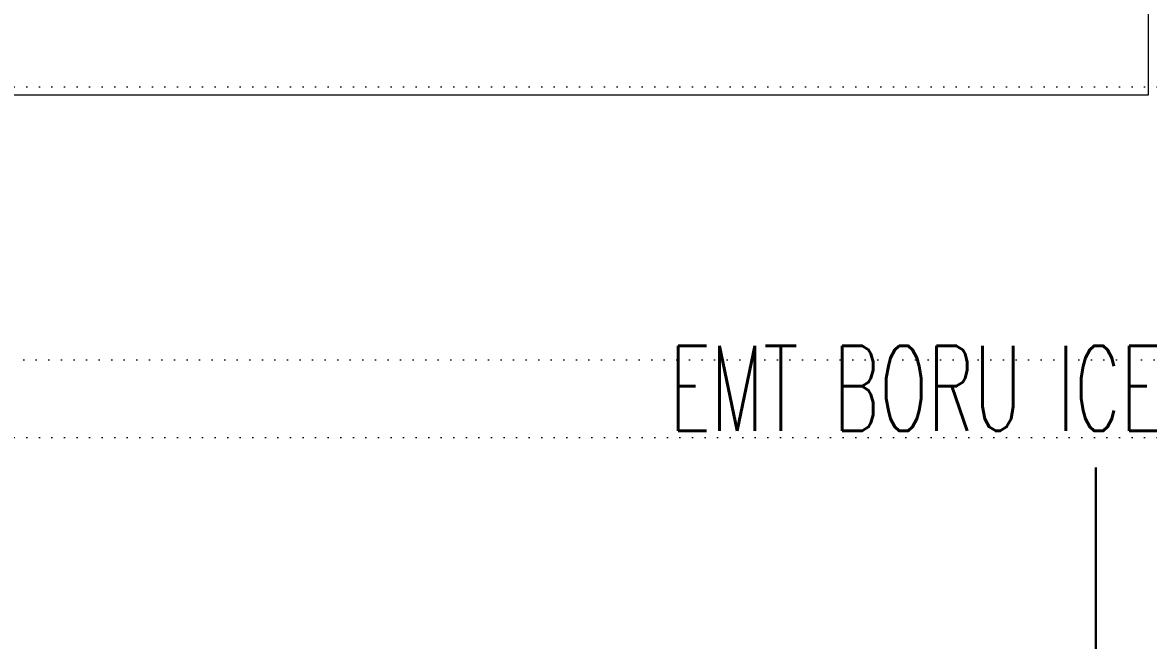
# Model space of a CAD drawing. Extents: x -2012 to 34975, y -1043 to 8321.
# Drawn here: x 30944.7 to 31233.8, y 1725.1 to 1886 of the extents above; entities that cross this region are included whole.
import ezdxf
from ezdxf.enums import TextEntityAlignment as Align
from ezdxf.xclip import XClip

# ---------------------------------------------------------------- set-up
doc = ezdxf.new("R2010")
doc.units = 0
doc.header["$LTSCALE"] = 25
doc.header["$XCLIPFRAME"] = 0
doc.linetypes.add('DOT2', pattern=[0.125, 0, -0.125])
doc.layers.get('0').update_dxf_attribs({"color": 9, "lineweight": 9})
for name, color, linetype, lineweight in [('04', 9, 'Continuous', 9), ('06D', 9, 'Continuous', 9), ('20', 9, 'DOT2', 9), ('E-LİNYE', 7, 'Continuous', 30)]:
    doc.layers.add(name, color=color, linetype=linetype, lineweight=lineweight)
doc.styles.add('E-YAZI', font='txttw.shx')

# ---------------------------------------------------------------- blocks, each defined once
blk = doc.blocks.new('p-araba-polo')
blk.add_line((1.2434, -0.7769), (1.8845, -1.6687))
blk.add_arc((1.2434, -0.7769), 1.0984, 305.7081, 359.024)
blk = doc.blocks.new('catikatirevizepergole-krt')
for points in [[(-30, 1080), (-30, 1010), (-800, 1010), (-800, 1080)], [(-30, 990), (-30, 920), (-800, 920), (-800, 990)]]:
    blk.add_lwpolyline(points, close=True)

msp = doc.modelspace()

# ---------------------------------------------------------------- linework, layer by layer
at = {"layer": '06D'}
msp.add_lwpolyline([(31233.84, 1867.5), (31233.84, 2117.5), (30733.84, 2117.5), (30733.84, 1867.5)], close=True, dxfattribs=at)
at = {"layer": 'E-LİNYE', "color": 3, "linetype": 'Continuous'}
msp.add_line((31220.28, 1725.32), (31220.28, 1771.83), dxfattribs=at)

# ---------------------------------------------------------------- block references
at = {"layer": '04'}
ref = msp.add_blockref('p-araba-polo', (31194.08, 1987.69), dxfattribs=dict(at, xscale=-100, yscale=100, zscale=100))
XClip(ref).set_block_clipping_path([(-0.0924763951, -0.9835002962), (4.0650970395, 0.9845199444)])
at = {"layer": '20'}
msp.add_blockref('catikatirevizepergole-krt', (31581.35, 789.5), dxfattribs=at)

# ---------------------------------------------------------------- texts
at = {"layer": 'E-LİNYE', "color": 3, "linetype": 'Continuous', "style": 'E-YAZI', "width": 0.6}
msp.add_text('EMT BORU ICERISINDEN', height=21.875, dxfattribs=at).set_placement((31213.73, 1792.15), align=Align.MIDDLE_CENTER)

doc.saveas('drawing.dxf')
